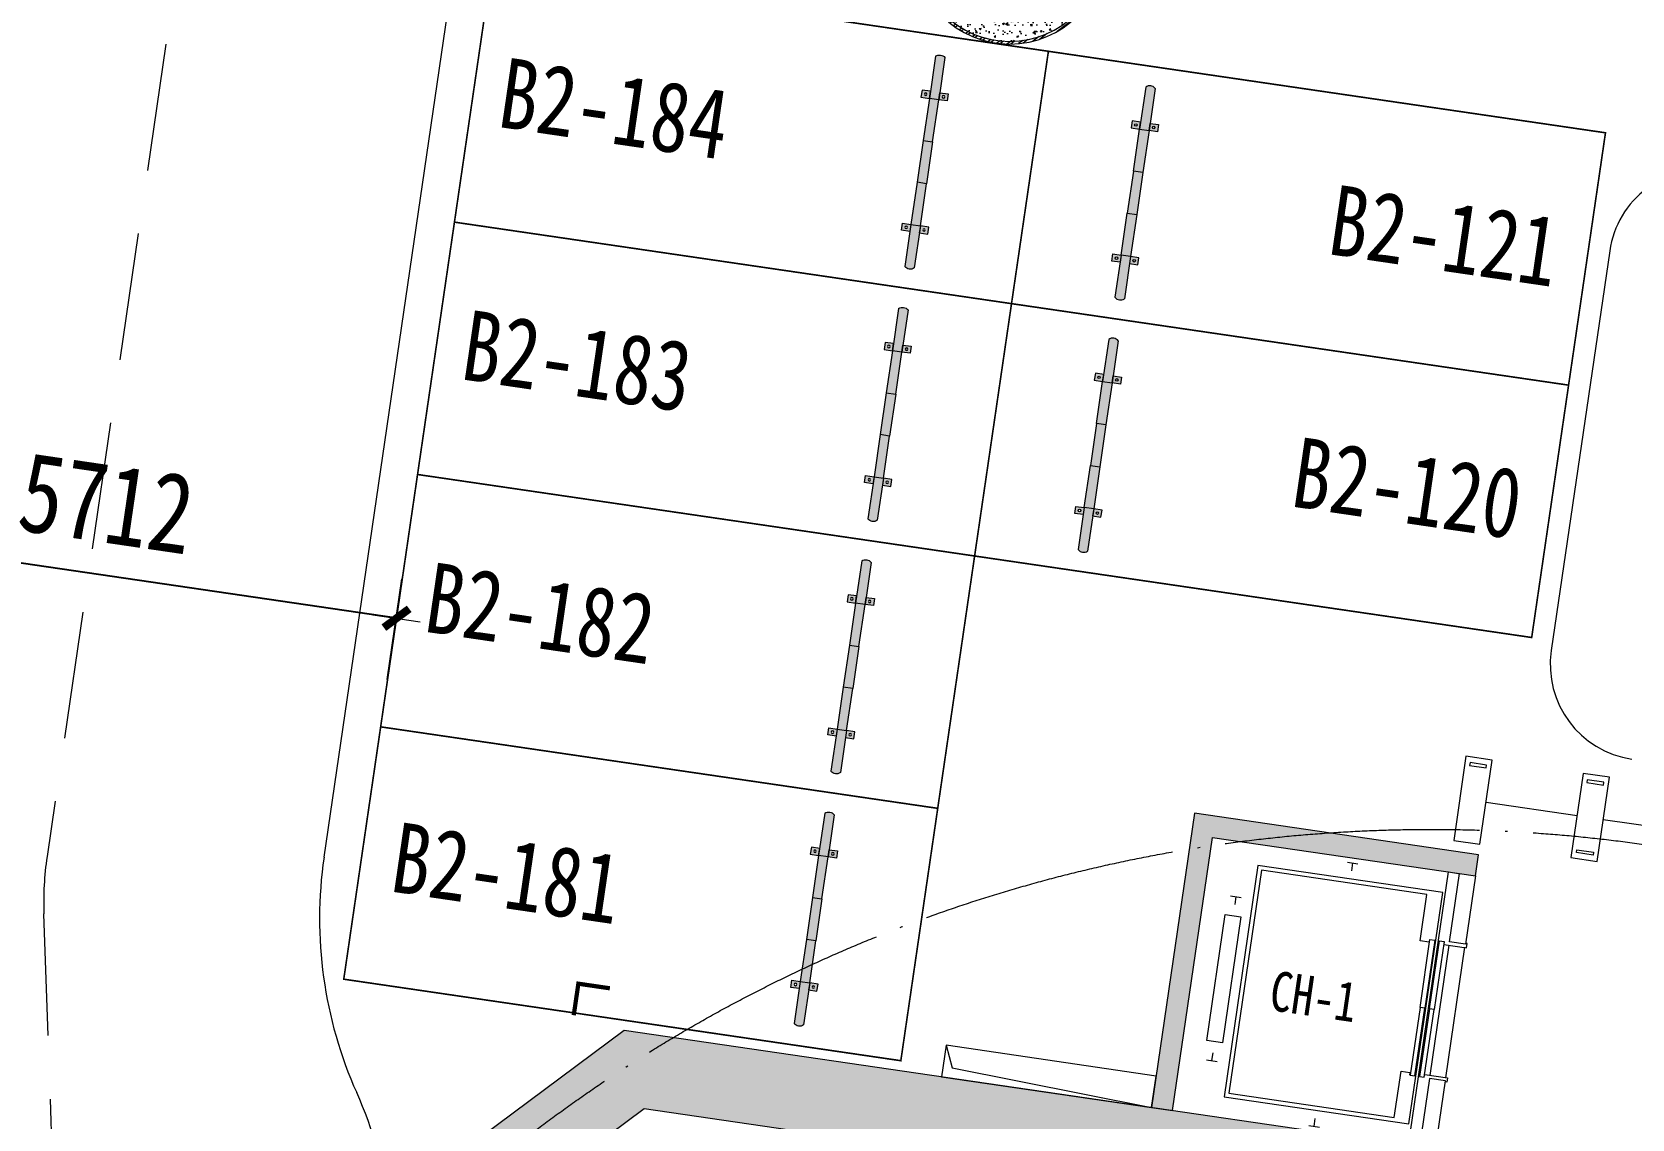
# Model space of a CAD drawing. Header units: inches. Extents: x -414268 to 632271, y -366004 to 318730.
# Drawn here: x 339390 to 354453, y 134428 to 144657 of the extents above; entities that cross this region are included whole.
import ezdxf

# ---------------------------------------------------------------- set-up
doc = ezdxf.new("R2010")
doc.units = ezdxf.units.IN
doc.header["$LTSCALE"] = 1200
doc.header["$MEASUREMENT"] = 0
doc.linetypes.add('DASHEDX2', pattern=[1.5, 1, -0.5])
doc.linetypes.add('DOTE', pattern=[2.4200000000000004, 2, -0.2, 0.02, -0.2])
doc.layers.get('0').update_dxf_attribs({"linetype": 'CONTINUOUS', "lineweight": 0})
doc.layers.get('DEFPOINTS').update_dxf_attribs({"linetype": 'CONTINUOUS', "lineweight": 0})
for name, color, linetype, lineweight in [('$DDT_AUDIT_GENERATED__1E20', 7, 'CONTINUOUS', 0), ('$DDT_AUDIT_GENERATED__1E23', 7, 'CONTINUOUS', 0), ('0--尺寸', 3, 'CONTINUOUS', 0), ('0--挡车架', 7, 'CONTINUOUS', 0), ('0--立面标', 7, 'CONTINUOUS', 0), ('0--路缘线', 1, 'CONTINUOUS', 0), ('0－－车位', 4, 'CONTINUOUS', 0), ('0－－车位号码', 7, 'CONTINUOUS', 0), ('COL-GRID-UG-1_8A_200701111', 7, 'CONTINUOUS', 0), ('COL-HATCH', 7, 'CONTINUOUS', 0), ('COLUMN', 7, 'CONTINUOUS', 0), ('DOTE', 7, 'DOTE', 0), ('ELEV-DOOR', 7, 'CONTINUOUS', 0), ('ELEV-EVTR', 7, 'CONTINUOUS', 0), ('JJ', 7, 'CONTINUOUS', 0), ('TEXT-EN', 7, 'CONTINUOUS', 0), ('WALL', 7, 'CONTINUOUS', 0), ('水管井', 7, 'CONTINUOUS', 0)]:
    doc.layers.add(name, color=color, linetype=linetype, lineweight=lineweight)
doc.styles.add('-黑体', font='simhei.ttf', dxfattribs={"width": 0.8})
doc.styles.add('COL-GRID-UG-1_8A_200701112', font='romans.shx', dxfattribs={"width": 0.85})
doc.dimstyles.new('DIMN150', dxfattribs={"dimscale": 1.5, "dimtxt": 250, "dimasz": 1, "dimexe": 250, "dimexo": 300, "dimgap": 150, "dimtad": 1, "dimdec": 0, "dimzin": 0, "dimdsep": 46, "dimtxsty": 'COL-GRID-UG-1_8A_200701112', "dimblk": '_DIMX', "dimcen": 0.09, "dimdle": 0.375, "dimclrd": 1, "dimclre": 1, "dimclrt": 7, "dimadec": 0, "dimazin": 0, "dimtfac": 1, "dimtdec": 0, "dimtix": 1, "dimtmove": 0, "dimatfit": 3, "dimldrblk": '_DIMX', "dimfxl": 250, "dimtolj": 1, "dimtzin": 0, "dimarcsym": 0})

# ---------------------------------------------------------------- blocks, each defined once
blk = doc.blocks.new('$DDT_AUDIT_GENERATED__1DE0')
at = {"layer": '$DDT_AUDIT_GENERATED__1E20'}
h = blk.add_hatch(dxfattribs=at)
h.set_pattern_fill('STEEL', color=256, scale=0.5, style=0)
h.set_pattern_definition([(315, (21.45000000000017, -21.45000000000019), (-0.04419417382415922, -0.04419417382415921), []), (315, (21.45000000000017, -21.48125000000019), (-0.04419417382415922, -0.04419417382415921), [])])
edge = h.paths.add_edge_path(flags=16)
edge.add_arc((-8.881784197001252e-16, 0), 0.8749999999999984, 0, 360)
edge = h.paths.add_edge_path()
edge.add_arc((-8.881784197001252e-16, 0), 0.8999999999999985, 0, 360)
h = blk.add_hatch(dxfattribs=at)
h.set_pattern_fill('AR-CONC', color=256, scale=0.025, style=0)
h.set_pattern_definition([(310, (21.45000000000017, -21.45000000000019), (0.1793150456501884, 0.01568803374564876), [0.01875, -0.20625]), (5.000000000000026, (21.45000000000017, -21.45000000000019), (-0.03468783340325002, -0.188048033425003), [0.015, -0.165]), (259.5486, (21.46494292000016, -21.44869266500019), (0.1446273454285054, -0.1723598855152384), [0.01593504749999999, -0.1752855279999999]), (313.8158, (21.45000000000017, -21.5000000000002), (0.2668102621564111, 0.04137975358225449), [0.02812499999999999, -0.3093749999999999]), (263.3644, (21.47223418625017, -21.4965516732502), (0.2336656763871758, -0.2435294677251105), [0.02390257199999999, -0.26292825]), (8.815800000000026, (21.45000000000017, -21.5000000000002), (0.2336654862834068, -0.2435296502313312), [0.0225, -0.2475]), (339, (21.47500000000016, -21.48750000000018), (0.1492267630296154, 0.1006547226663347), [0.01874999999999999, -0.2062499999999999]), (34, (21.47500000000016, -21.48750000000018), (0.06082883298039541, -0.1812875112617133), [0.015, -0.165]), (288.5486, (21.48743555825017, -21.4791120985002), (0.2100556571453725, -0.08063262417748812), [0.01593504749999999, -0.1752855279999999]), (322.5, (21.45000000000017, -21.45000000000019), (0.003039963829322657, -0.08322346345782788), [0, -0.163, 0, -0.1675, 0, -0.165625]), (352.5, (21.45000000000017, -21.45000000000019), (0.06576738436053713, -0.09860292797059007), [0, -0.0955, 0, -0.15925, 0, -0.063125]), (32.50000000000005, (21.39425000000017, -21.45000000000019), (0.1334556090431022, 0.005638717933594935), [0, -0.06249999999999999, 0, -0.195, 0, -0.2587499999999999]), (42.50000000000004, (21.36925000000016, -21.45000000000019), (0.1457965423355966, -0.02502624558307943), [0, -0.08124999999999999, 0, -0.1295, 0, -0.18375])])
edge = h.paths.add_edge_path()
edge.add_arc((-8.881784197001252e-16, 0), 0.8749999999999984, 0, 360)
at = {"layer": '$DDT_AUDIT_GENERATED__1E23'}
for radius in [0.8999999999999985, 0.8749999999999984]:
    blk.add_circle((-8.881784197001252e-16, 0), radius, dxfattribs=at)
blk = doc.blocks.new('A$C47DC52A3')
at = {"layer": 'DOTE'}
blk.add_circle((13968.80007173077, 13968.80005914877), 13968.79999999996, dxfattribs=at)
blk = doc.blocks.new('电梯1')
at = {"layer": 'ELEV-DOOR'}
for points in [[(1941.318539092588, 9.094947017729282e-13), (1941.318539092585, 644.9999999999663), (1986.318539092586, 644.9999999999663), (1986.318539092586, 9.094947017729282e-13)], [(2031.318539092588, 9.094947017729282e-13), (2031.318539092588, 644.9999999999663), (2076.318539092586, 644.9999999999663), (2076.318539092586, 9.094947017729282e-13)], [(1941.318539092588, 9.094947017729282e-13), (1941.318539092584, -645.0000000000427), (1986.318539092586, -645.0000000000427), (1986.318539092586, 9.094947017729282e-13)], [(2031.318539092588, 9.094947017729282e-13), (2031.318539092588, -645.0000000000427), (2076.318539092586, -645.0000000000427), (2076.318539092586, 9.094947017729282e-13)]]:
    blk.add_lwpolyline(points, close=True, dxfattribs=at)
at = {"layer": 'ELEV-EVTR', "color": 5}
for points in [[(1066.909269546251, 1252.999999999966), (1166.909269546274, 1252.999999999953)], [(1116.909269546262, 1252.999999999953), (1116.909269546265, 1177.999999999965)], [(24.99999999998772, 780.0000000000246), (124.9999999999541, 780.00000000001)], [(74.99999999999955, 780.00000000001), (74.99999999999955, 705.0000000000218)], [(74.99999999999955, -780.0000000000109), (74.99999999999955, -705.0000000000227)], [(24.99999999998772, -780.0000000000255), (124.9999999999541, -780.0000000000109)], [(1116.909269546263, -1252.999999999953), (1116.909269546266, -1177.999999999965)], [(1066.909269546251, -1252.999999999967), (1166.909269546274, -1252.999999999953)]]:
    blk.add_lwpolyline(points, dxfattribs=at)
at = {"layer": 'ELEV-EVTR', "color": 2}
blk.add_lwpolyline([(2137.500000000017, -1299.999999999999), (2021.350118039955, -1299.999999999999), (2021.686960145217, 1300.000000000001), (2137.500000000017, 1300.000000000001)], dxfattribs=at)
blk.add_lwpolyline([(237.5000000000005, 1100.000000000004), (237.5000000000014, -1100.000000000001), (1996.318539092588, -1100.000000000001), (1996.318539092584, 1100.000000000002), (237.5000000000005, 1100.000000000004)], close=True, dxfattribs=at)
at = {"layer": 'ELEV-EVTR'}
blk.add_lwpolyline([(1936.318539092586, 644.9999999999663), (1936.318539092586, 619.9999999999663), (1851.318539092585, 619.9999999999673), (1851.318539092585, 1060.000000000003), (277.5, 1060.000000000003), (277.5000000000005, -1060.000000000001), (1851.318539092585, -1060.000000000003), (1851.318539092585, -620.0000000000427), (1936.318539092585, -620.0000000000427), (1936.318539092585, -645.0000000000427)], dxfattribs=at)
blk.add_lwpolyline([(0, -600.0000000000027), (0, 600.0000000000027), (149.9999999999986, 600.0000000000027), (149.9999999999986, -600.0000000000009)], close=True, dxfattribs=at)
blk = doc.blocks.new('A$C6F4820FC')
at = {"layer": '0--挡车架'}
h = blk.add_hatch(color=256, dxfattribs=at)
h.paths.add_polyline_path([(2017.784217856827, 79.3952663297232, 0.3952043560108401), (2017.78421785311, 169.3952663332057), (1617.474230922457, 169.3952663332057), (1617.474230922458, 79.39526633119387), (1684.499301437642, 79.39526633119385)])
h.paths.add_polyline_path([(818.9364171714836, 169.3952663332057), (818.9364171714836, 79.39526633119385), (1216.632018534735, 79.39526633119385), (1216.632018534736, 169.3952663332057)])
h.paths.add_polyline_path([(418.094204783764, 79.39526633119385), (418.0942047837638, 169.3952663332057), (351.0691342685791, 169.3952663332057), (17.78421785310638, 169.395266333202, 0.3952043560108128), (17.78421784939219, 79.39526632972411)])
h = blk.add_hatch(color=256, dxfattribs=at)
h.paths.add_polyline_path([(1617.474230922457, 169.3952663332057), (1684.499301437642, 169.3952663332057), (1684.499301437642, 248.7905199443812), (1617.474230922457, 248.7905199443812)])
h.paths.add_polyline_path([(1638.848788944474, 209.0928931387934, -1), (1663.124743415625, 209.0928931387934, -1)], flags=16)
h.paths.add_polyline_path([(1617.474230922457, 1.272001827601343e-05), (1684.499301437642, 1.272001827601343e-05), (1684.499301437642, 79.39526633119387), (1617.474230922457, 79.39526633119384)])
h.paths.add_polyline_path([(1638.848788944473, 39.69763952560606, -1), (1663.124743415624, 39.69763952560606, -1)], flags=16)
h.paths.add_polyline_path([(351.069134268579, 248.7905199443813), (351.0691342685791, 169.3952663332057), (418.0942047837639, 169.3952663332057), (418.0942047837638, 248.7905199443812)])
h.paths.add_polyline_path([(396.7196467617473, 209.0928931387934, 1), (372.4436922905957, 209.0928931387934, 1)], flags=16)
h.paths.add_polyline_path([(418.0942047837639, 79.39526633119387), (351.0691342685791, 79.39526633119387), (351.0691342685791, 1.272001827601343e-05), (418.0942047837639, 1.272001827601343e-05)])
h.paths.add_polyline_path([(372.4436922905957, 39.69763952560606, -1), (396.7196467617473, 39.69763952560606, -1)], flags=16)
h = blk.add_hatch(color=40, dxfattribs=at)
h.paths.add_polyline_path([(1216.632018534736, 169.3952663332056), (1216.632018534735, 79.39526633119385), (1617.474230922457, 79.39526633119385), (1617.474230922457, 169.3952663332056)])
h.paths.add_polyline_path([(818.9364171714836, 79.39526633119385), (818.9364171714836, 169.3952663332057), (418.0942047837639, 169.3952663332057), (418.0942047837639, 79.39526633119385)])
for p, q in [((17.78421785310638, 169.395266333202), (418.0942047837639, 169.3952663332057)), ((818.9364171714838, 169.3952663332057), (1216.632018534736, 169.3952663332057)), ((1617.474230922457, 169.3952663332057), (2017.78421785311, 169.3952663332057)), ((17.78421784939155, 79.39526632972411), (418.0942047837639, 79.39526633119385)), ((818.9364171714838, 79.39526633119385), (1216.632018534735, 79.39526633119385)), ((1617.474230922457, 79.39526633119385), (2017.784217856827, 79.3952663297232))]:
    blk.add_line(p, q, dxfattribs=at)
for points in [[(418.0942047837639, 169.3952663332057), (351.0691342685791, 169.3952663332057), (351.0691342685791, 248.7905199443812), (418.0942047837639, 248.7905199443812)], [(1617.474230922457, 169.3952663332057), (1684.499301437642, 169.3952663332057), (1684.499301437642, 248.7905199443812), (1617.474230922457, 248.7905199443812)], [(418.0942047837639, 79.39526633119385), (351.0691342685791, 79.39526633119385), (351.0691342685791, 1.272001827601343e-05), (418.0942047837639, 1.272001827601343e-05)], [(1617.474230922457, 79.39526633119385), (1684.499301437642, 79.39526633119385), (1684.499301437642, 1.272001827601343e-05), (1617.474230922457, 1.272001827601343e-05)]]:
    blk.add_lwpolyline(points, close=True, dxfattribs=at)
at = {"layer": '0--挡车架', "color": 0}
for points in [[(818.9364171714838, 169.3952663332057), (818.9364171714838, 79.39526633119385), (418.0942047837639, 79.39526633119385), (418.0942047837639, 169.3952663332057)], [(1617.474230922457, 169.3952663332057), (1617.474230922457, 79.39526633119385), (1216.632018534735, 79.39526633119385), (1216.632018534736, 169.3952663332057)]]:
    blk.add_lwpolyline(points, close=True, dxfattribs=at)
at = {"layer": '0--挡车架'}
for centre in [(384.5816695261715, 209.0928931387934), (1650.986766180049, 209.0928931387934), (384.5816695261715, 39.69763952560606), (1650.986766180049, 39.69763952560606)]:
    blk.add_circle(centre, 12.13797723557582, dxfattribs=at)
for centre, start, end in [((65.82469069586296, 124.3952663294804), 136.8717046789877, 223.1282953162828), ((1969.743745010358, 124.3952663294804), 316.871704683716, 43.12829532101674)]:
    blk.add_arc(centre, 65.82466886578737, start, end, dxfattribs=at)
blk = doc.blocks.new('A$C001A7B1A')
at = {"layer": '0－－车位', "const_width": 15}
blk.add_lwpolyline([(2407.499988817268, 5307.500045389108), (7.499988817267877, 5307.500045389108), (7.499988817267877, 7.500045389109687), (2407.499988817268, 7.500045389109687)], close=True, dxfattribs=at)
at = {"layer": '0--挡车架'}
blk.add_blockref('A$C6F4820FC', (189.7157709641579, 883.1047790596294), dxfattribs=at)
blk = doc.blocks.new('_DIMX')
blk.add_line((-150, 0), (150, 0))
at = {"const_width": 50}
blk.add_lwpolyline([(-70, -70), (70, 70)], dxfattribs=at)
blk = doc.blocks.new('*D293')
at = {"layer": '0--尺寸', "color": 0, "lineweight": -2}
for p, q in [((337086.0151850997, 139389.8225645527), (337224.6337260776, 140337.6323312649)), ((342820.5609460265, 139140.2306218761), (337171.8509484075, 139966.3625797614)), ((342737.6936042408, 138563.256471127), (342876.312145165, 139511.0662374724))]:
    blk.add_line(p, q, dxfattribs=at)
at = {"layer": 'DEFPOINTS', "color": 0}
for p in [(337170.3667376733, 139966.579647715), (337020.8947990147, 138944.5593442929), (342672.5732181558, 138117.9932508671)]:
    blk.add_point(p, dxfattribs=at)
at = {"layer": '0--尺寸', "color": 0, "lineweight": -2, "xscale": 1.5, "yscale": 1.5, "zscale": 1.5}
for p, rotation in [((337170.3667376733, 139966.579647715), 171.6793996836047), ((342822.0451567607, 139140.0135539225), 351.6793996836047)]:
    blk.add_blockref('_DIMX', p, dxfattribs=dict(at, rotation=rotation))
at = {"layer": '0--尺寸', "color": 7, "insert": (340093.8865263446, 140221.1914312085), "char_height": 750, "attachment_point": 5, "rotation": 351.6793996836047, "style": '-黑体'}
blk.add_mtext('\\A1;5712', dxfattribs=at)

msp = doc.modelspace()

# ---------------------------------------------------------------- hatches: boundary and pattern name
at = {"layer": 'COL-HATCH'}
for points in [[(350128.4073457007, 134506.3548446142), (350504.4810542961, 137077.7737292199), (352977.8868569971, 136716.0124404262), (353006.8633888038, 136913.9243465886), (350335.5286835499, 137304.6108875942), (349930.5125811408, 134535.2972384284)], [(350128.4073457007, 134506.3548446142), (350504.4810542961, 137077.7737292199), (352977.8868569971, 136716.0124404262), (353006.8633888038, 136913.9243465886), (350335.5286835499, 137304.6108875942), (349930.5125811408, 134535.2972384284)], [(352602.0919027025, 134144.5749219361), (344966.3830364412, 135261.3083208691), (343170.8974372278, 133923.9985485141), (342847.1856288048, 131710.6062312005), (343539.8173047652, 131609.3078528506), (343821.5699510292, 133535.8027362523), (345151.9820920037, 134526.7174827498), (352500.7935243522, 133451.9432459757)], [(352602.0919027025, 134144.5749219361), (344966.3830364412, 135261.3083208691), (343170.8974372278, 133923.9985485141), (342847.1856288048, 131710.6062312005), (343539.8173047652, 131609.3078528506), (343821.5699510292, 133535.8027362523), (345151.9820920037, 134526.7174827498), (352500.7935243522, 133451.9432459757)]]:
    msp.add_hatch(color=256, dxfattribs=at).paths.add_polyline_path(points)

# ---------------------------------------------------------------- linework, layer by layer
at = {"layer": '0--立面标', "const_width": 40.00000000000001}
msp.add_lwpolyline([(344830.6677346478, 135657.4609601002), (344533.8255878076, 135700.8745508215), (344490.4119970864, 135404.0324039813)], dxfattribs=at)
at = {"layer": '0--路缘线'}
for p, q in [((342139.304075881, 136890.3418037645), (344457.990429053, 152744.4516226369)), ((354242.4335540283, 142596.3645980085), (353692.321470039, 138834.9514252754))]:
    msp.add_line(p, q, dxfattribs=at)
at = {"layer": '0--路缘线', "linetype": 'DASHEDX2'}
for p, q in [((341691.8659540533, 151665.7099675292), (339531.9047200009, 136896.8894401979)), ((339605.0892979876, 133413.9356465399), (339502.1581384267, 136357.9282302143))]:
    msp.add_line(p, q, dxfattribs=at)
at = {"layer": '0--路缘线'}
for centre, radius, start, end in [((355132.959994549, 142466.1238258451), 900, 81.67939968390236, 171.6793996841437), ((354582.8479105596, 138704.7106531119), 900, 171.6793996841437, 261.6793996839024), ((342500.3261884028, 136462.7535329864), 3000, 171.6793996841437, 182.002423422313), ((346097.1993670834, 136311.4939274825), 4000, 171.6793996841437, 204.1411446528101), ((338796.8736402083, 133039.6069670995), 4000, 351.6793996841437, 24.14114465281005)]:
    msp.add_arc(centre, radius, start, end, dxfattribs=at)
at = {"layer": 'COLUMN'}
for points in [[(350128.4073457007, 134506.3548446142), (350504.4810542961, 137077.7737292199), (352977.8868569971, 136716.0124404262), (353006.8633888038, 136913.9243465886), (350335.5286835499, 137304.6108875942), (349930.5125811408, 134535.2972384284)], [(352602.0919027025, 134144.5749219361), (344966.3830364412, 135261.3083208691), (343170.8974372278, 133923.9985485141), (342847.1856288048, 131710.6062312005), (343539.8173047652, 131609.3078528506), (343821.5699510292, 133535.8027362523), (345151.9820920037, 134526.7174827498), (352500.7935243522, 133451.9432459757)]]:
    msp.add_lwpolyline(points, close=True, dxfattribs=at)
at = {"layer": 'DEFPOINTS'}
for p, q in [((352883.7268724002, 136071.8801681102), (352735.3057989805, 136093.5869634708)), ((352695.7460245765, 134786.5536722923), (352547.3249511564, 134808.2604676529))]:
    msp.add_line(p, q, dxfattribs=at)
at = {"layer": 'ELEV-DOOR', "color": 5}
for points in [[(352683.9395233539, 136096.0461643447), (352680.3217241268, 136071.3093187748), (352896.1167929066, 136039.7489797346), (352901.9052716697, 136079.3279326465), (352885.1739920908, 136081.7749063382)], [(352497.4057952212, 134820.6144067548), (352501.0235944478, 134845.3512523249), (352716.8186632274, 134813.7909132847), (352711.0301844646, 134774.2119603727), (352694.2989048861, 134776.6589340642)]]:
    msp.add_lwpolyline(points, dxfattribs=at)
at = {"layer": 'ELEV-EVTR'}
for p, q in [((352551.6663102288, 134837.944682337), (352731.1091518772, 136064.8922226096)), ((352700.0873836483, 134816.2378869763), (352879.5302252967, 136043.185427249))]:
    msp.add_line(p, q, dxfattribs=at)
at = {"layer": 'JJ'}
for p, q in [((353079.2637296133, 137408.6547658618), (353935.1585863366, 137283.4789126192)), ((354182.5270420368, 137247.3009203514), (355043.8507440356, 137121.3310906782))]:
    msp.add_line(p, q, dxfattribs=at)
for points in [[(352774.0104862842, 137049.0432290098), (353021.378941984, 137012.8652367417), (353137.1485172422, 137804.4442949819), (352889.7800615426, 137840.62228725)], [(352923.7529930828, 137754.4533042519), (353079.9216274468, 137731.6134169651), (353083.7972871558, 137758.1133938008), (352927.6286527919, 137780.9532810877)], [(353877.2737987076, 136887.6893834991), (354124.6422544077, 136851.5113912309), (354240.4118296659, 137643.0904494712), (353993.0433739656, 137679.2684417394)], [(354027.0163055065, 137593.0994587413), (354183.1849398704, 137570.2595714544), (354187.0605995797, 137596.7595482901), (354030.8919652156, 137619.599435577)], [(353934.5006885039, 136960.5202615138), (354090.6693228675, 136937.6803742272), (354086.7936631584, 136911.1803973915), (353930.6250287946, 136934.0202846781)]]:
    msp.add_lwpolyline(points, close=True, dxfattribs=at)
at = {"layer": 'WALL'}
for points in [[(352977.9312139293, 136716.0059527642), (352884.0458450231, 136074.0610226185), (352735.6247716032, 136095.7678179791), (352829.5101405092, 136737.7127481249)], [(352601.86065567, 134144.608742147), (352695.7460245764, 134786.5536722926), (352547.3249511563, 134808.2604676534), (352453.4395822499, 134166.3155375077)]]:
    msp.add_lwpolyline(points, close=True, dxfattribs=at)
at = {"layer": '水管井'}
msp.add_lwpolyline([(349930.5125811408, 134535.2972384284), (349973.9261718628, 134832.1393852685), (347994.9785262612, 135121.563323411), (347951.5649355398, 134824.721176571)], close=True, dxfattribs=at)
msp.add_lwpolyline([(347994.9785262612, 135121.563323411), (348051.5017358922, 134908.8594016973), (349930.5125811408, 134535.2972384284)], dxfattribs=at)

# ---------------------------------------------------------------- block references
at = {"xscale": -1, "rotation": 81.6793996637784}
for p in [(348967.2170942129, 144481.5670331594), (348619.9083677213, 142106.8298585436), (348272.599641232, 139732.0926839276), (347925.2909154624, 137357.3555092059)]:
    msp.add_blockref('A$C001A7B1A', p, dxfattribs=at)
at = {"rotation": 261.6793996637784}
for p in [(348952.3748970486, 144483.7377258373), (348605.0661704401, 142109.0005512385)]:
    msp.add_blockref('A$C001A7B1A', p, dxfattribs=at)
at = {"layer": 'COL-GRID-UG-1_8A_200701111', "xscale": -1000.00000000001, "yscale": 1000.000000000015, "zscale": 1000, "rotation": 171.6793996836047}
msp.add_blockref('$DDT_AUDIT_GENERATED__1DE0', (348594.9853671276, 145443.3844704194), dxfattribs=at)
at = {"layer": 'COL-HATCH', "rotation": 351.6793996836047}
for name, p in [('A$C47DC52A3', (336722.4368945866, 111384.1709619699)), ('电梯1', (350536.2688037688, 135759.2951219482))]:
    msp.add_blockref(name, p, dxfattribs=at)

# ---------------------------------------------------------------- texts
at = {"layer": '0－－车位号码', "style": '-黑体', "width": 0.8}
for s, p in [('B2-184', (343757.4016025898, 143766.3243914823)), ('B2-121', (351571.3177903544, 142569.3466542692)), ('B2-183', (343410.0928769815, 141391.5872167372)), ('B2-120', (351224.0090637457, 140194.6094796705)), ('B2-182', (343062.7841513738, 139016.8500419977)), ('B2-181', (342744.6921791057, 136571.3981662055))]:
    msp.add_text(s, height=660, rotation=351.67939968401, dxfattribs=at).set_placement(p)
at = {"layer": 'TEXT-EN', "style": '-黑体', "width": 0.8}
msp.add_text('CH-1', height=375, rotation=351.6793996841438, dxfattribs=at).set_placement((351026.1022595215, 135455.5314657069))

# ---------------------------------------------------------------- dimensions: what is measured, and where the dimension line sits
at = {"layer": '0--尺寸'}
dim = msp.add_linear_dim(base=(337170.3667376733, 139966.579647715), p1=(342672.5732181557, 138117.9932508671), p2=(337020.8947990146, 138944.5593442929), angle=351.6793996841437, dimstyle='DIMN150', override={"dimtxt": 500, "dimgap": 200, "dimtxsty": '-黑体', "dimclrd": 0, "dimclre": 0, "dimfxl": 0.36, "dimarcsym": 1}, dxfattribs=at)
dim.commit()
dim.dimension.update_dxf_attribs({"geometry": '*D293', "text_midpoint": (340093.8865263446, 140221.1914312085)})

doc.saveas('drawing.dxf')
